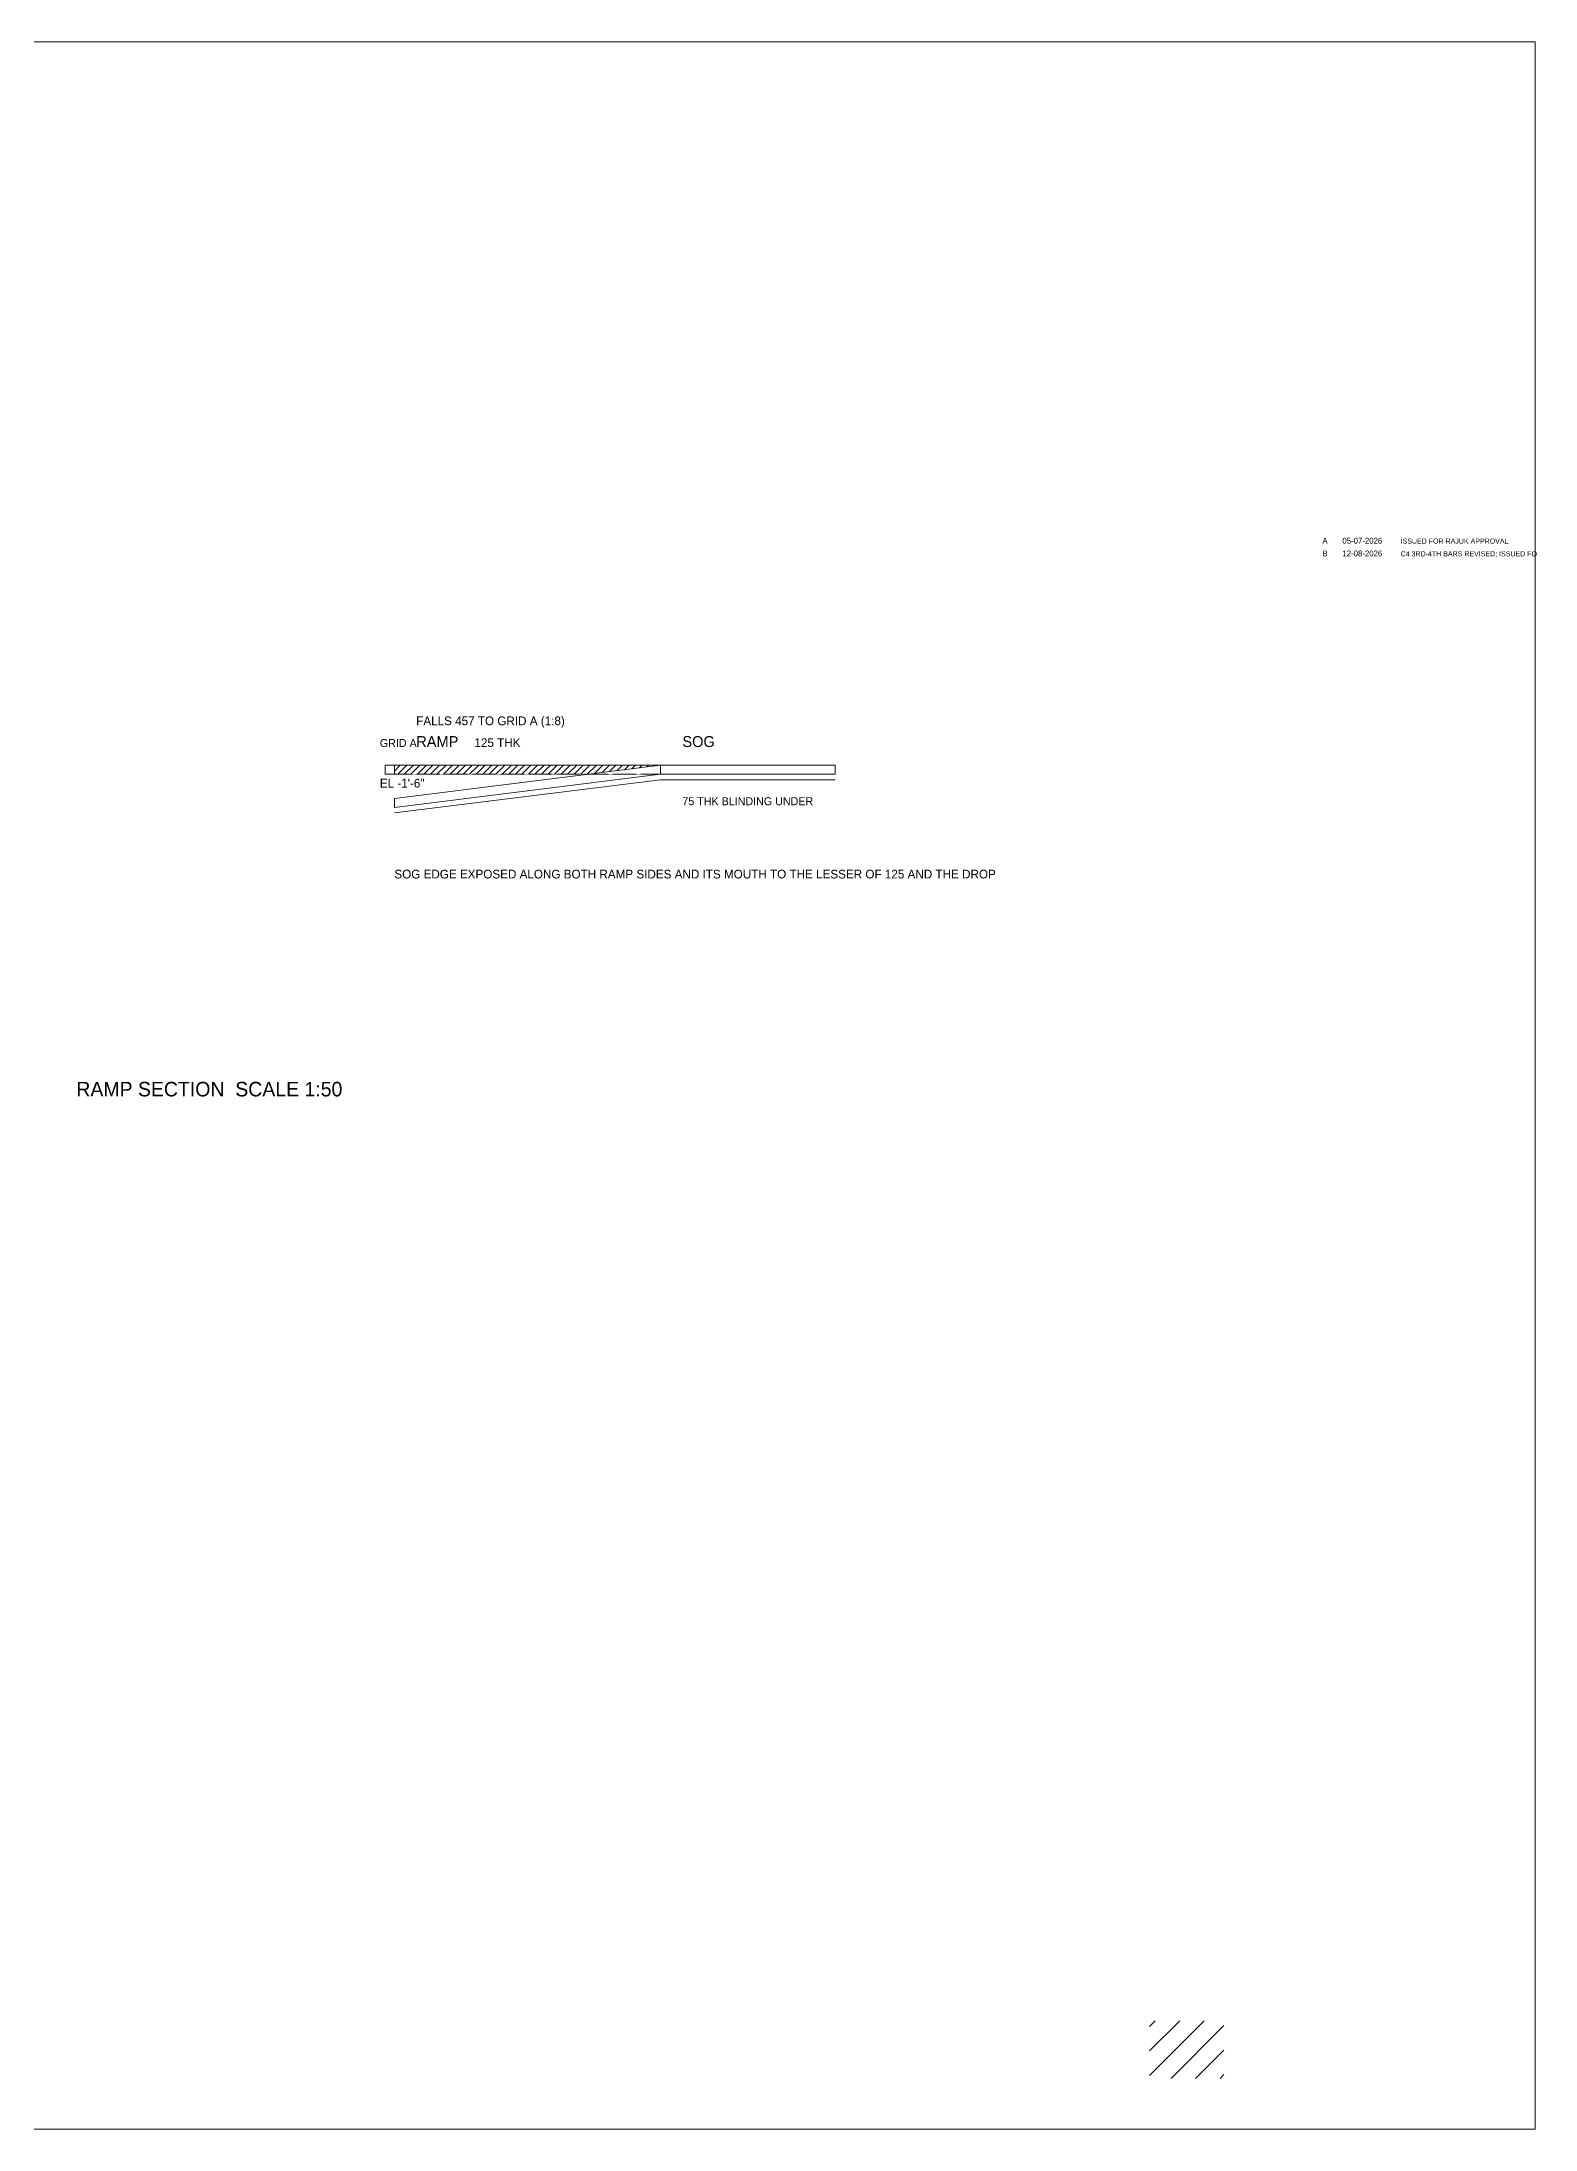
# Model space of a CAD drawing. Extents: x 1000 to 741800, y -207200 to 58400.
# Drawn here: x 42050 to 83100, y -68400 to -11000 of the extents above; entities that cross this region are included whole.
import ezdxf

# ---------------------------------------------------------------- set-up
doc = ezdxf.new("R2010")
doc.units = 0
doc.linetypes.add('DASHED', pattern=[1.524, 1.27, -0.254])
for name, color, linetype, lineweight, plot in [('Foundation', 3, 'Continuous', 0, False), ('Hatch', 9, 'Continuous', 0, False), ('Sheet', 7, 'Continuous', 0, False), ('Slab', 5, 'Continuous', 0, False), ('Text-1', 7, 'Continuous', 0, False), ('Text-2', 7, 'Continuous', 0, False), ('TITLE', 7, 'Continuous', 0, False)]:
    doc.layers.add(name, color=color, linetype=linetype, lineweight=lineweight, plot=plot)

msp = doc.modelspace()

# ---------------------------------------------------------------- hatches: boundary and pattern name
at = {"layer": 'Hatch'}
h = msp.add_hatch(dxfattribs=at)
h.set_pattern_fill('ANSI31', color=256, scale=40)
h.paths.add_polyline_path([(51742, -30893), (59058, -30893), (57058, -31143), (51742, -31143)])
h = msp.add_hatch(dxfattribs=at)
h.set_pattern_fill('ANSI31', color=256, scale=150)
h.paths.add_polyline_path([(72500, -67000), (74542, -67000), (74542, -65415), (72500, -65415)])

# ---------------------------------------------------------------- linework, layer by layer
at = {"layer": 'Foundation'}
for p, q in [((51742, -32207), (59058, -31293)), ((59058, -31293), (63858, -31293))]:
    msp.add_line(p, q, dxfattribs=at)
at = {"layer": 'Sheet'}
msp.add_lwpolyline([(1000, -68400), (83100, -68400), (83100, -11000), (1000, -11000)], close=True, dxfattribs=at)
at = {"layer": 'Slab'}
msp.add_line((51742, -30893), (59058, -30893), dxfattribs=at)
at = {"layer": 'Slab', "linetype": 'DASHED'}
msp.add_line((51742, -31143), (59058, -31143), dxfattribs=at)
at = {"layer": 'Slab'}
for points in [[(51492, -31143), (51742, -31143), (51742, -30893), (51492, -30893)], [(51742, -31807), (59058, -30893), (59058, -31143), (51742, -32057)], [(59058, -31143), (63858, -31143), (63858, -30893), (59058, -30893)]]:
    msp.add_lwpolyline(points, close=True, dxfattribs=at)

# ---------------------------------------------------------------- texts
at = {"layer": 'Sheet'}
msp.add_text('RAMP SECTION  SCALE 1:50', height=400, dxfattribs=at).set_placement((43000, -40000))
at = {"layer": 'Text-1'}
for s, p in [('RAMP', (52342, -30393)), ('SOG', (59658, -30393))]:
    msp.add_text(s, height=300, dxfattribs=at).set_placement(p)
at = {"layer": 'Text-2'}
for s, height, p in [('FALLS 457 TO GRID A (1:8)', 240, (52342, -29793)), ('GRID A', 220, (51342, -30393)), ('125 THK', 240, (53942, -30393)), ('EL -1\'-6"', 240, (51342, -31507)), ('75 THK BLINDING UNDER', 220, (59658, -31993)), ('SOG EDGE EXPOSED ALONG BOTH RAMP SIDES AND ITS MOUTH TO THE LESSER OF 125 AND THE DROP', 240, (51742, -34007))]:
    msp.add_text(s, height=height, dxfattribs=at).set_placement(p)
at = {"layer": 'TITLE'}
for s, height, p in [('A', 160, (77250, -24800)), ('05-07-2026', 160, (77800, -24800)), ('ISSUED FOR RAJUK APPROVAL', 140, (79400, -24800)), ('B', 160, (77250, -25150)), ('12-08-2026', 160, (77800, -25150)), ('C4 3RD-4TH BARS REVISED; ISSUED FO', 140, (79400, -25150))]:
    msp.add_text(s, height=height, dxfattribs=at).set_placement(p)

doc.saveas('drawing.dxf')
